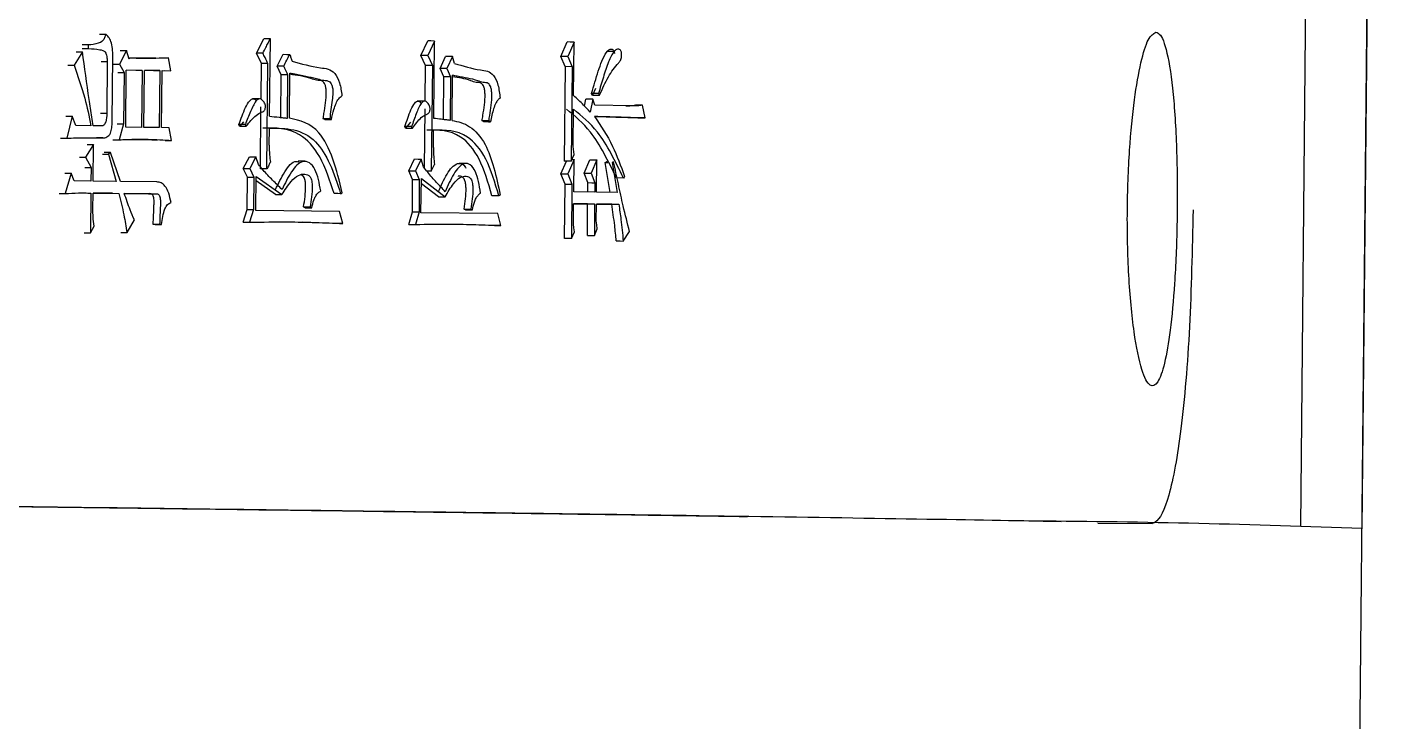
# Model space of a CAD drawing. Header units: millimetres. Extents: x 2454 to 4226, y 715 to 1968.
# Drawn here: x 3260.2 to 3275.65, y 881.93 to 889.87 of the extents above; entities that cross this region are included whole.
import ezdxf

# ---------------------------------------------------------------- set-up
doc = ezdxf.new("R2010")
doc.units = ezdxf.units.MM

msp = doc.modelspace()

# ---------------------------------------------------------------- linework, layer by layer
at = {"color": 7, "linetype": 'Continuous', "lineweight": 25}
for p, q in [((3274.784, 884.155), (3275.187, 924.632)), ((3275.449, 880.527), (3275.647, 900.413)), ((3275.647, 900.413), (3275.485, 884.127)), ((3261.029, 889.788), (3261.101, 889.788)), ((3260.905, 889.664), (3260.833, 889.664)), ((3260.833, 889.625), (3260.904, 889.625)), ((3260.904, 889.625), (3260.905, 889.664)), ((3262.826, 889.57), (3262.911, 889.735)), ((3262.977, 888.848), (3262.986, 889.734)), ((3264.711, 889.545), (3264.789, 889.71)), ((3264.866, 889.709), (3264.788, 889.545)), ((3264.857, 888.823), (3264.866, 889.709)), ((3266.314, 889.533), (3266.385, 889.698)), ((3266.465, 889.697), (3266.393, 889.532)), ((3266.459, 889.084), (3266.465, 889.697)), ((3260.835, 889.587), (3260.738, 889.432)), ((3261.119, 889.476), (3261.113, 888.882)), ((3261.175, 888.784), (3261.182, 889.534)), ((3261.339, 889.6), (3261.26, 889.445)), ((3261.37, 889.502), (3261.339, 889.6)), ((3261.375, 889.512), (3261.367, 889.512)), ((3261.375, 889.512), (3261.37, 889.502)), ((3261.664, 889.513), (3261.746, 889.516)), ((3261.848, 889.369), (3261.819, 889.516)), ((3262.901, 889.57), (3262.826, 889.57)), ((3262.884, 889.453), (3262.826, 889.57)), ((3262.88, 889.042), (3262.884, 889.453)), ((3262.946, 888.245), (3262.958, 889.452)), ((3263.064, 889.421), (3263.133, 889.557)), ((3264.764, 889.428), (3264.711, 889.545)), ((3264.788, 889.545), (3264.841, 889.427)), ((3264.929, 889.396), (3264.992, 889.532)), ((3265.07, 889.531), (3265.006, 889.396)), ((3265.096, 889.453), (3265.07, 889.531)), ((3266.362, 889.416), (3266.314, 889.533)), ((3266.393, 889.532), (3266.441, 889.415)), ((3266.924, 889.589), (3266.843, 889.59)), ((3261.26, 889.445), (3261.311, 889.347)), ((3261.311, 889.347), (3261.305, 888.763)), ((3261.331, 888.724), (3261.337, 889.376)), ((3261.519, 889.373), (3261.337, 889.376)), ((3261.447, 889.374), (3261.519, 889.373)), ((3261.519, 889.373), (3261.512, 888.721)), ((3261.538, 888.721), (3261.545, 889.373)), ((3261.72, 889.371), (3261.545, 889.373)), ((3261.647, 889.371), (3261.72, 889.371)), ((3261.72, 889.371), (3261.714, 888.719)), ((3261.739, 888.718), (3261.746, 889.371)), ((3261.746, 889.371), (3261.848, 889.369)), ((3261.775, 889.37), (3261.848, 889.369)), ((3263.139, 889.421), (3263.064, 889.421)), ((3263.111, 889.323), (3263.064, 889.421)), ((3263.106, 888.834), (3263.111, 889.323)), ((3263.181, 888.826), (3263.186, 889.323)), ((3263.206, 888.826), (3263.211, 889.342)), ((3264.76, 889.02), (3264.764, 889.428)), ((3264.841, 889.427), (3264.829, 888.22)), ((3264.972, 889.298), (3264.929, 889.396)), ((3264.967, 888.81), (3264.972, 889.298)), ((3265.006, 889.396), (3265.05, 889.298)), ((3265.05, 889.298), (3265.045, 888.801)), ((3265.067, 888.801), (3265.072, 889.317)), ((3266.362, 889.416), (3266.351, 888.335)), ((3266.441, 889.415), (3266.362, 889.416)), ((3266.441, 889.415), (3266.431, 888.334)), ((3266.711, 889.164), (3266.676, 889.09)), ((3262.856, 889.046), (3262.781, 889.046)), ((3264.746, 889.021), (3264.669, 889.021)), ((3266.583, 888.965), (3266.599, 889.042)), ((3266.679, 889.042), (3266.649, 888.896)), ((3266.676, 889.09), (3266.664, 889.11)), ((3266.744, 889.109), (3266.664, 889.109)), ((3266.676, 889.09), (3266.756, 889.089)), ((3266.702, 888.973), (3266.679, 889.042)), ((3260.716, 888.848), (3260.655, 888.596)), ((3260.758, 888.741), (3260.716, 888.848)), ((3261.041, 888.883), (3261.113, 888.882)), ((3262.872, 888.246), (3262.879, 888.957)), ((3264.752, 888.254), (3264.759, 888.934)), ((3266.453, 888.5), (3266.457, 888.928)), ((3267.118, 888.967), (3266.702, 888.973)), ((3267.247, 888.975), (3267.166, 888.976)), ((3267.277, 888.829), (3267.247, 888.975)), ((3260.932, 888.738), (3260.758, 888.741)), ((3261.054, 888.737), (3260.959, 888.738)), ((3261.233, 888.763), (3261.305, 888.763)), ((3261.305, 888.763), (3261.256, 888.578)), ((3261.512, 888.721), (3261.331, 888.724)), ((3261.714, 888.719), (3261.538, 888.721)), ((3261.826, 888.717), (3261.739, 888.718)), ((3261.856, 888.571), (3261.826, 888.717)), ((3262.7, 888.755), (3262.626, 888.755)), ((3262.636, 888.736), (3262.626, 888.755)), ((3262.678, 888.783), (3262.636, 888.736)), ((3262.71, 888.735), (3262.7, 888.755)), ((3262.974, 888.517), (3262.976, 888.712)), ((3263.666, 888.82), (3263.591, 888.82)), ((3263.61, 888.81), (3263.591, 888.82)), ((3263.666, 888.82), (3263.685, 888.81)), ((3264.603, 888.729), (3264.526, 888.73)), ((3264.535, 888.71), (3264.526, 888.73)), ((3264.591, 888.779), (3264.535, 888.71)), ((3264.612, 888.71), (3264.603, 888.729)), ((3264.854, 888.492), (3264.856, 888.687)), ((3265.489, 888.795), (3265.411, 888.796)), ((3265.428, 888.786), (3265.411, 888.796)), ((3261.068, 888.6), (3260.996, 888.601)), ((3261.783, 888.571), (3261.856, 888.571)), ((3260.962, 888.524), (3260.871, 888.379)), ((3260.871, 888.379), (3260.933, 888.261)), ((3260.958, 888.105), (3260.962, 888.524)), ((3261.156, 888.434), (3261.134, 888.414)), ((3261.134, 888.414), (3261.22, 888.102)), ((3261.272, 888.101), (3261.156, 888.434)), ((3262.675, 888.248), (3262.746, 888.384)), ((3262.82, 888.383), (3262.75, 888.248)), ((3262.849, 888.295), (3262.82, 888.383)), ((3266.431, 888.334), (3266.464, 888.412)), ((3266.464, 888.412), (3266.453, 888.5)), ((3260.933, 888.261), (3260.931, 888.106)), ((3262.724, 888.15), (3262.675, 888.248)), ((3262.75, 888.248), (3262.798, 888.15)), ((3263.38, 888.332), (3263.305, 888.333)), ((3264.571, 888.223), (3264.636, 888.359)), ((3264.615, 888.125), (3264.571, 888.223)), ((3264.713, 888.358), (3264.648, 888.222)), ((3264.648, 888.222), (3264.692, 888.124)), ((3264.739, 888.27), (3264.713, 888.358)), ((3264.829, 888.22), (3264.866, 888.297)), ((3265.226, 888.307), (3265.149, 888.308)), ((3266.313, 888.19), (3266.376, 888.335)), ((3266.464, 888.353), (3266.392, 888.189)), ((3266.439, 888.354), (3266.464, 888.353)), ((3266.46, 887.983), (3266.464, 888.353)), ((3266.578, 888.196), (3266.645, 888.35)), ((3266.724, 888.35), (3266.658, 888.195)), ((3266.721, 887.98), (3266.724, 888.35)), ((3266.821, 888.319), (3266.837, 888.328)), ((3266.821, 888.319), (3266.849, 888.318)), ((3266.877, 887.977), (3266.821, 888.319)), ((3266.844, 888.328), (3266.837, 888.328)), ((3266.917, 888.327), (3266.901, 888.318)), ((3266.901, 888.318), (3266.957, 887.976)), ((3260.704, 888.196), (3260.638, 887.963)), ((3260.741, 888.108), (3260.704, 888.196)), ((3260.931, 888.106), (3260.741, 888.108)), ((3261.22, 888.102), (3260.958, 888.105)), ((3261.687, 888.096), (3261.272, 888.101)), ((3262.72, 887.78), (3262.724, 888.15)), ((3262.798, 888.15), (3262.794, 887.78)), ((3262.819, 887.77), (3262.823, 888.159)), ((3263.044, 887.951), (3262.822, 888.108)), ((3262.823, 888.159), (3263.119, 887.951)), ((3264.612, 887.755), (3264.615, 888.125)), ((3264.692, 888.124), (3264.689, 887.755)), ((3264.711, 887.744), (3264.715, 888.134)), ((3264.715, 888.134), (3264.987, 887.926)), ((3264.91, 887.926), (3264.715, 888.076)), ((3266.361, 888.072), (3266.313, 888.19)), ((3266.355, 887.449), (3266.361, 888.072)), ((3266.392, 888.189), (3266.44, 888.071)), ((3266.44, 888.071), (3266.434, 887.448)), ((3266.622, 888.088), (3266.578, 888.196)), ((3266.621, 887.981), (3266.622, 888.088)), ((3266.658, 888.195), (3266.702, 888.087)), ((3266.702, 888.087), (3266.701, 887.98)), ((3267.03, 888.141), (3266.95, 888.142)), ((3260.93, 887.969), (3260.925, 887.512)), ((3260.955, 887.784), (3260.956, 887.969)), ((3260.956, 887.969), (3261.25, 887.965)), ((3261.178, 887.966), (3260.956, 887.969)), ((3261.178, 887.966), (3261.25, 887.965)), ((3261.313, 887.964), (3261.665, 887.96)), ((3261.592, 887.96), (3261.313, 887.964)), ((3261.592, 887.96), (3261.665, 887.96)), ((3263.044, 887.951), (3263.119, 887.951)), ((3263.79, 887.961), (3263.809, 887.971)), ((3264.91, 887.926), (3264.987, 887.926)), ((3266.701, 887.98), (3266.46, 887.983)), ((3266.957, 887.976), (3266.721, 887.98)), ((3262.674, 887.635), (3262.72, 887.78)), ((3262.72, 887.78), (3262.794, 887.78)), ((3262.794, 887.78), (3262.749, 887.634)), ((3263.779, 887.757), (3262.819, 887.77)), ((3263.366, 887.811), (3263.441, 887.81)), ((3263.385, 887.801), (3263.366, 887.811)), ((3263.385, 887.801), (3263.46, 887.8)), ((3263.441, 887.81), (3263.46, 887.8)), ((3263.815, 887.62), (3263.779, 887.757)), ((3264.57, 887.61), (3264.612, 887.755)), ((3264.612, 887.755), (3264.689, 887.755)), ((3264.689, 887.755), (3264.647, 887.609)), ((3265.205, 887.786), (3265.282, 887.785)), ((3265.222, 887.776), (3265.205, 887.786)), ((3265.222, 887.776), (3265.3, 887.775)), ((3265.282, 887.785), (3265.3, 887.775)), ((3266.456, 887.613), (3266.459, 887.847)), ((3266.459, 887.847), (3266.699, 887.844)), ((3266.619, 887.844), (3266.459, 887.847)), ((3266.616, 887.484), (3266.619, 887.844)), ((3266.619, 887.844), (3266.699, 887.844)), ((3266.699, 887.844), (3266.696, 887.484)), ((3266.718, 887.649), (3266.719, 887.843)), ((3266.719, 887.843), (3266.976, 887.84)), ((3266.896, 887.841), (3266.719, 887.843)), ((3266.896, 887.841), (3266.976, 887.84)), ((3261.345, 887.516), (3261.429, 887.661)), ((3261.718, 887.609), (3261.645, 887.609)), ((3261.666, 887.609), (3261.738, 887.608)), ((3261.738, 887.608), (3261.718, 887.609)), ((3263.74, 887.621), (3263.354, 887.635)), ((3265.591, 887.733), (3264.711, 887.744)), ((3265.546, 887.596), (3265.188, 887.61)), ((3265.624, 887.596), (3265.591, 887.733)), ((3260.854, 887.512), (3260.925, 887.512)), ((3260.925, 887.512), (3260.968, 887.589)), ((3261.273, 887.517), (3261.345, 887.516)), ((3266.434, 887.448), (3266.468, 887.526)), ((3266.616, 887.484), (3266.696, 887.484)), ((3266.696, 887.484), (3266.729, 887.561)), ((3267.027, 887.42), (3267.099, 887.527)), ((3272.461, 884.192), (3273.083, 884.186))]:
    msp.add_line(p, q, dxfattribs=at)
at = {"color": 7, "linetype": 'Continuous', "lineweight": 25, "flags": 128}
for points in [[(3262.986, 889.734), (3262.944, 889.735), (3262.911, 889.735)], [(3264.866, 889.709), (3264.823, 889.71), (3264.789, 889.71)], [(3266.465, 889.697), (3266.42, 889.697), (3266.385, 889.698)], [(3260.764, 889.587), (3260.803, 889.587), (3260.835, 889.587)], [(3261.047, 889.476), (3261.083, 889.476), (3261.119, 889.476)], [(3261.267, 889.6), (3261.308, 889.6), (3261.339, 889.6)], [(3261.746, 889.516), (3261.787, 889.516), (3261.819, 889.516)], [(3262.958, 889.452), (3262.917, 889.453), (3262.884, 889.453)], [(3263.133, 889.557), (3263.175, 889.556), (3263.208, 889.556)], [(3264.788, 889.545), (3264.745, 889.545), (3264.711, 889.545)], [(3265.07, 889.531), (3265.026, 889.532), (3264.992, 889.532)], [(3266.393, 889.532), (3266.349, 889.533), (3266.314, 889.533)], [(3260.667, 889.433), (3260.684, 889.433), (3260.702, 889.432), (3260.72, 889.432), (3260.738, 889.432)], [(3261.188, 889.446), (3261.228, 889.445), (3261.26, 889.445)], [(3261.239, 889.348), (3261.279, 889.347), (3261.311, 889.347)], [(3263.186, 889.323), (3263.144, 889.323), (3263.111, 889.323)], [(3264.841, 889.427), (3264.798, 889.428), (3264.764, 889.428)], [(3265.006, 889.396), (3264.963, 889.396), (3264.929, 889.396)], [(3265.05, 889.298), (3265.006, 889.298), (3264.972, 889.298)], [(3266.679, 889.042), (3266.634, 889.042), (3266.599, 889.042)], [(3266.756, 889.089), (3266.75, 889.099), (3266.744, 889.109)], [(3260.645, 888.849), (3260.685, 888.848), (3260.716, 888.848)], [(3262.636, 888.736), (3262.662, 888.735), (3262.686, 888.735), (3262.71, 888.735)], [(3263.61, 888.81), (3263.641, 888.81), (3263.663, 888.81), (3263.685, 888.81)], [(3264.535, 888.71), (3264.562, 888.71), (3264.587, 888.71), (3264.612, 888.71)], [(3265.428, 888.786), (3265.46, 888.786), (3265.483, 888.785), (3265.506, 888.785)], [(3267.277, 888.829), (3267.232, 888.829), (3267.196, 888.829)], [(3260.584, 888.596), (3260.624, 888.596), (3260.655, 888.596)], [(3261.184, 888.579), (3261.225, 888.579), (3261.256, 888.578)], [(3260.799, 888.38), (3260.839, 888.379), (3260.871, 888.379)], [(3260.89, 888.524), (3260.93, 888.524), (3260.962, 888.524)], [(3261.063, 888.415), (3261.103, 888.415), (3261.134, 888.414)], [(3261.156, 888.434), (3261.115, 888.434), (3261.084, 888.434)], [(3262.746, 888.384), (3262.787, 888.383), (3262.82, 888.383)], [(3260.861, 888.262), (3260.901, 888.262), (3260.933, 888.261)], [(3262.675, 888.248), (3262.717, 888.248), (3262.75, 888.248)], [(3262.946, 888.245), (3262.905, 888.245), (3262.872, 888.246)], [(3264.571, 888.223), (3264.614, 888.223), (3264.648, 888.222)], [(3264.636, 888.359), (3264.679, 888.358), (3264.713, 888.358)], [(3264.829, 888.22), (3264.786, 888.22), (3264.779, 888.22)], [(3266.431, 888.334), (3266.386, 888.335), (3266.351, 888.335)], [(3266.645, 888.35), (3266.689, 888.35), (3266.724, 888.35)], [(3260.633, 888.197), (3260.673, 888.196), (3260.704, 888.196)], [(3262.724, 888.15), (3262.765, 888.15), (3262.798, 888.15)], [(3264.615, 888.125), (3264.659, 888.125), (3264.692, 888.124)], [(3266.313, 888.19), (3266.357, 888.189), (3266.392, 888.189)], [(3266.361, 888.072), (3266.405, 888.072), (3266.44, 888.071)], [(3266.578, 888.196), (3266.623, 888.195), (3266.658, 888.195)], [(3266.622, 888.088), (3266.667, 888.087), (3266.702, 888.087)], [(3267.042, 888.16), (3267.036, 888.151), (3267.03, 888.141)], [(3260.567, 887.964), (3260.607, 887.963), (3260.638, 887.963)], [(3263.79, 887.961), (3263.76, 887.962), (3263.737, 887.962), (3263.715, 887.962)], [(3265.602, 887.937), (3265.57, 887.937), (3265.547, 887.937), (3265.524, 887.938)], [(3262.674, 887.635), (3262.716, 887.634), (3262.749, 887.634)], [(3263.815, 887.62), (3263.773, 887.621), (3263.74, 887.621)], [(3264.57, 887.61), (3264.613, 887.609), (3264.647, 887.609)], [(3266.468, 887.526), (3266.462, 887.57), (3266.456, 887.613)], [(3266.729, 887.561), (3266.723, 887.605), (3266.718, 887.649)], [(3265.624, 887.596), (3265.581, 887.596), (3265.546, 887.596)], [(3266.434, 887.448), (3266.39, 887.449), (3266.355, 887.449)], [(3266.947, 887.421), (3266.992, 887.421), (3267.027, 887.42)]]:
    msp.add_lwpolyline(points, dxfattribs=at)
at = {"color": 7, "linetype": 'Continuous', "lineweight": 25}
msp.add_arc((3271.024, 771.593), 112.623, 87.72981, 89.63076, dxfattribs=at)
for points, knots in [([(3261.101, 889.788), (3261.097, 889.773), (3261.089, 889.744), (3261.061, 889.699), (3260.996, 889.675), (3260.941, 889.668), (3260.905, 889.664)], [0, 0, 0, 0, 0.128343, 0.252808, 0.509044, 1, 1, 1, 1]), ([(3261.182, 889.534), (3261.182, 889.563), (3261.181, 889.622), (3261.164, 889.7), (3261.136, 889.758), (3261.112, 889.778), (3261.101, 889.788)], [0, 0, 0, 0, 0.289328, 0.57376, 0.790215, 1, 1, 1, 1]), ([(3273.126, 889.811), (3273.097, 889.793), (3273.038, 889.758), (3272.951, 889.474), (3272.875, 889.04), (3272.818, 888.451), (3272.792, 887.749), (3272.809, 887.013), (3272.869, 886.365), (3272.959, 885.923), (3273.057, 885.736), (3273.148, 885.776), (3273.228, 886.002), (3273.294, 886.394), (3273.345, 886.941), (3273.373, 887.617), (3273.372, 888.354), (3273.337, 889.041), (3273.27, 889.547), (3273.194, 889.782), (3273.144, 889.804), (3273.126, 889.811)], [0, 0, 0, 0, 0.0458235, 0.0918173, 0.1404921, 0.1939065, 0.2526217, 0.3147351, 0.3769841, 0.4347571, 0.4860859, 0.532888, 0.5786225, 0.626345, 0.6781426, 0.7354156, 0.7970238, 0.8595104, 0.9189599, 0.9721387, 1, 1, 1, 1]), ([(3260.904, 889.625), (3260.947, 889.62), (3261.002, 889.615), (3261.066, 889.604), (3261.099, 889.586), (3261.115, 889.532), (3261.117, 889.495), (3261.119, 889.476)], [0, 0, 0, 0, 0.4890705, 0.6160768, 0.7426747, 0.8691542, 1, 1, 1, 1]), ([(3262.901, 889.57), (3262.912, 889.592), (3262.932, 889.63), (3262.96, 889.685), (3262.977, 889.718), (3262.986, 889.734)], [0, 0, 0, 0, 0.404353, 0.702176, 1, 1, 1, 1]), ([(3266.664, 889.109), (3266.677, 889.153), (3266.714, 889.28), (3266.765, 889.447), (3266.823, 889.567), (3266.861, 889.612), (3266.886, 889.619), (3266.905, 889.614), (3266.916, 889.605), (3266.923, 889.591), (3266.926, 889.578), (3266.927, 889.569), (3266.927, 889.567)], [0, 0, 0, 0, 0.183019, 0.5397439, 0.7191551, 0.798053, 0.8773033, 0.9153799, 0.9466749, 0.9687466, 0.9908212, 1, 1, 1, 1]), ([(3266.756, 889.089), (3266.772, 889.126), (3266.82, 889.235), (3266.892, 889.363), (3266.959, 889.444), (3266.991, 889.478), (3267.004, 889.507), (3267.008, 889.533), (3267.009, 889.559), (3267.006, 889.582), (3267, 889.598), (3266.99, 889.61), (3266.973, 889.618), (3266.948, 889.615), (3266.905, 889.574), (3266.853, 889.463), (3266.798, 889.296), (3266.762, 889.171), (3266.744, 889.109)], [0, 0, 0, 0, 0.09659, 0.284957, 0.379061, 0.415302, 0.43328, 0.451354, 0.468517, 0.481841, 0.49525, 0.506683, 0.528197, 0.568056, 0.609709, 0.722361, 0.860063, 1, 1, 1, 1]), ([(3260.959, 888.738), (3260.954, 888.772), (3260.938, 888.872), (3260.893, 889.154), (3260.859, 889.404), (3260.835, 889.587)], [0, 0, 0, 0, 0.119157, 0.35747, 1, 1, 1, 1]), ([(3261.819, 889.516), (3261.771, 889.514), (3261.674, 889.509), (3261.526, 889.51), (3261.425, 889.511), (3261.375, 889.512)], [0, 0, 0, 0, 0.325907, 0.662939, 1, 1, 1, 1]), ([(3261.674, 889.512), (3261.617, 889.512), (3261.538, 889.511), (3261.431, 889.511), (3261.413, 889.511), (3261.407, 889.511), (3261.407, 889.511), (3261.406, 889.511)], [0, 0, 0, 0, 0.63593, 0.888146, 0.962838, 0.987958, 1, 1, 1, 1]), ([(3262.958, 889.452), (3262.953, 889.463), (3262.942, 889.486), (3262.923, 889.525), (3262.909, 889.553), (3262.901, 889.57)], [0, 0, 0, 0, 0.28642, 0.57284, 1, 1, 1, 1]), ([(3263.139, 889.421), (3263.15, 889.443), (3263.173, 889.488), (3263.196, 889.533), (3263.208, 889.556)], [0, 0, 0, 0, 0.5, 1, 1, 1, 1]), ([(3263.208, 889.556), (3263.213, 889.543), (3263.222, 889.517), (3263.232, 889.491), (3263.236, 889.478)], [0, 0, 0, 0, 0.5, 1, 1, 1, 1]), ([(3263.236, 889.478), (3263.342, 889.448), (3263.504, 889.402), (3263.706, 889.39), (3263.786, 889.232), (3263.799, 889.132), (3263.806, 889.081)], [0, 0, 0, 0, 0.491714, 0.746407, 0.869814, 1, 1, 1, 1]), ([(3265.096, 889.453), (3265.193, 889.423), (3265.341, 889.378), (3265.526, 889.366), (3265.599, 889.208), (3265.611, 889.108), (3265.617, 889.056)], [0, 0, 0, 0, 0.49171, 0.746466, 0.869846, 1, 1, 1, 1]), ([(3260.738, 889.432), (3260.782, 889.309), (3260.86, 889.088), (3260.91, 888.846), (3260.932, 888.738)], [0, 0, 0, 0, 0.556398, 1, 1, 1, 1]), ([(3263.186, 889.323), (3263.181, 889.334), (3263.17, 889.356), (3263.154, 889.388), (3263.144, 889.41), (3263.139, 889.421)], [0, 0, 0, 0, 0.343704, 0.671851, 1, 1, 1, 1]), ([(3263.211, 889.342), (3263.223, 889.34), (3263.284, 889.329), (3263.385, 889.304), (3263.495, 889.292), (3263.571, 889.259), (3263.619, 889.259), (3263.654, 889.252), (3263.677, 889.233), (3263.692, 889.202), (3263.701, 889.162), (3263.704, 889.102), (3263.688, 888.988), (3263.675, 888.89), (3263.666, 888.82)], [0, 0, 0, 0, 0.051336, 0.256637, 0.430421, 0.517324, 0.588777, 0.636902, 0.665483, 0.694221, 0.729636, 0.765754, 0.832358, 1, 1, 1, 1]), ([(3263.591, 888.82), (3263.594, 888.84), (3263.609, 888.94), (3263.632, 889.057), (3263.624, 889.169), (3263.615, 889.207), (3263.6, 889.235), (3263.568, 889.261), (3263.516, 889.255), (3263.394, 889.302), (3263.291, 889.316), (3263.211, 889.328)], [0, 0, 0, 0, 0.054284, 0.269785, 0.308173, 0.346699, 0.376894, 0.407084, 0.513434, 0.618143, 1, 1, 1, 1]), ([(3265.489, 888.795), (3265.492, 888.815), (3265.506, 888.915), (3265.527, 889.031), (3265.52, 889.144), (3265.511, 889.182), (3265.498, 889.209), (3265.469, 889.235), (3265.422, 889.23), (3265.305, 889.278), (3265.188, 889.292), (3265.09, 889.313), (3265.072, 889.317)], [0, 0, 0, 0, 0.04844, 0.240742, 0.275063, 0.309506, 0.336528, 0.363548, 0.457331, 0.549664, 0.918131, 1, 1, 1, 1]), ([(3265.411, 888.796), (3265.414, 888.816), (3265.428, 888.916), (3265.449, 889.033), (3265.442, 889.145), (3265.433, 889.183), (3265.42, 889.21), (3265.39, 889.237), (3265.341, 889.23), (3265.233, 889.277), (3265.142, 889.291), (3265.072, 889.301)], [0, 0, 0, 0, 0.055203, 0.274349, 0.313305, 0.352402, 0.383045, 0.413679, 0.523777, 0.632174, 1, 1, 1, 1]), ([(3262.626, 888.755), (3262.638, 888.787), (3262.675, 888.882), (3262.718, 888.996), (3262.771, 889.044), (3262.793, 889.05), (3262.812, 889.041), (3262.821, 889.029), (3262.825, 889.023)], [0, 0, 0, 0, 0.235439, 0.70895, 0.791082, 0.873649, 0.946672, 1, 1, 1, 1]), ([(3262.71, 888.735), (3262.728, 888.757), (3262.782, 888.824), (3262.851, 888.888), (3262.91, 888.901), (3262.924, 888.922), (3262.929, 888.939), (3262.932, 888.957), (3262.93, 888.974), (3262.925, 888.992), (3262.908, 889.017), (3262.887, 889.042), (3262.861, 889.049), (3262.84, 889.04), (3262.801, 889), (3262.756, 888.897), (3262.719, 888.804), (3262.7, 888.755)], [0, 0, 0, 0, 0.11061, 0.333674, 0.388222, 0.40634, 0.424432, 0.443271, 0.458128, 0.47296, 0.501623, 0.56832, 0.601909, 0.635256, 0.674016, 0.828382, 1, 1, 1, 1]), ([(3263.685, 888.81), (3263.694, 888.849), (3263.708, 888.914), (3263.737, 888.994), (3263.767, 889.054), (3263.793, 889.072), (3263.806, 889.081)], [0, 0, 0, 0, 0.349628, 0.572485, 0.789937, 1, 1, 1, 1]), ([(3264.526, 888.73), (3264.537, 888.762), (3264.571, 888.857), (3264.611, 888.971), (3264.659, 889.019), (3264.68, 889.025), (3264.699, 889.014), (3264.709, 889), (3264.714, 888.993)], [0, 0, 0, 0, 0.23068, 0.694618, 0.77509, 0.855989, 0.927536, 1, 1, 1, 1]), ([(3264.612, 888.71), (3264.628, 888.732), (3264.678, 888.799), (3264.741, 888.863), (3264.796, 888.876), (3264.809, 888.897), (3264.814, 888.914), (3264.816, 888.932), (3264.814, 888.949), (3264.809, 888.967), (3264.795, 888.992), (3264.775, 889.017), (3264.751, 889.024), (3264.732, 889.015), (3264.696, 888.975), (3264.654, 888.872), (3264.621, 888.779), (3264.603, 888.729)], [0, 0, 0, 0, 0.11061, 0.333673, 0.388222, 0.406339, 0.424432, 0.44327, 0.458128, 0.472959, 0.501622, 0.568318, 0.601906, 0.635253, 0.674013, 0.828364, 1, 1, 1, 1]), ([(3265.617, 889.056), (3265.608, 889.05), (3265.589, 889.037), (3265.564, 888.993), (3265.541, 888.934), (3265.522, 888.862), (3265.512, 888.811), (3265.506, 888.785)], [0, 0, 0, 0, 0.16193, 0.328266, 0.548937, 0.773467, 1, 1, 1, 1]), ([(3266.649, 888.896), (3266.624, 888.923), (3266.58, 888.97), (3266.516, 889.032), (3266.478, 889.067), (3266.459, 889.084)], [0, 0, 0, 0, 0.407857, 0.703807, 1, 1, 1, 1]), ([(3261.113, 888.882), (3261.112, 888.847), (3261.11, 888.803), (3261.092, 888.76), (3261.077, 888.74), (3261.063, 888.738), (3261.054, 888.737)], [0, 0, 0, 0, 0.51743, 0.648617, 0.775842, 1, 1, 1, 1]), ([(3262.977, 888.848), (3263.013, 888.844), (3263.066, 888.839), (3263.134, 888.831), (3263.166, 888.828), (3263.181, 888.826)], [0, 0, 0, 0, 0.535269, 0.767634, 1, 1, 1, 1]), ([(3266.95, 888.142), (3266.856, 888.333), (3266.69, 888.672), (3266.472, 888.851), (3266.378, 888.929)], [0, 0, 0, 0, 0.565025, 1, 1, 1, 1]), ([(3267.03, 888.141), (3266.936, 888.332), (3266.77, 888.672), (3266.552, 888.85), (3266.457, 888.928)], [0, 0, 0, 0, 0.56495, 1, 1, 1, 1]), ([(3266.697, 888.847), (3266.757, 888.845), (3266.876, 888.841), (3267.069, 888.835), (3267.202, 888.831), (3267.277, 888.829)], [0, 0, 0, 0, 0.303552, 0.607104, 1, 1, 1, 1]), ([(3266.697, 888.847), (3266.77, 888.739), (3266.901, 888.546), (3266.999, 888.279), (3267.042, 888.16)], [0, 0, 0, 0, 0.555139, 1, 1, 1, 1]), ([(3267.196, 888.829), (3267.139, 888.831), (3267.025, 888.835), (3266.859, 888.84), (3266.749, 888.843), (3266.698, 888.845)], [0, 0, 0, 0, 0.349135, 0.698271, 1, 1, 1, 1]), ([(3267.056, 888.968), (3267.065, 888.968), (3267.088, 888.968), (3267.125, 888.969), (3267.153, 888.974), (3267.166, 888.976)], [0, 0, 0, 0, 0.237699, 0.618617, 1, 1, 1, 1]), ([(3267.247, 888.975), (3267.232, 888.973), (3267.203, 888.968), (3267.16, 888.967), (3267.132, 888.967), (3267.118, 888.967)], [0, 0, 0, 0, 0.354136, 0.677006, 1, 1, 1, 1]), ([(3261.068, 888.6), (3261.084, 888.601), (3261.116, 888.604), (3261.157, 888.647), (3261.174, 888.716), (3261.174, 888.761), (3261.175, 888.784)], [0, 0, 0, 0, 0.267162, 0.539705, 0.767176, 1, 1, 1, 1]), ([(3263.715, 887.962), (3263.667, 888.112), (3263.573, 888.405), (3263.282, 888.717), (3263.045, 888.714), (3262.901, 888.713)], [0, 0, 0, 0, 0.291982, 0.570154, 1, 1, 1, 1]), ([(3262.976, 888.712), (3263.164, 888.711), (3263.429, 888.71), (3263.679, 888.309), (3263.753, 888.078), (3263.79, 887.961)], [0, 0, 0, 0, 0.546029, 0.769263, 1, 1, 1, 1]), ([(3263.809, 887.971), (3263.777, 888.103), (3263.715, 888.364), (3263.526, 888.751), (3263.326, 888.798), (3263.206, 888.826)], [0, 0, 0, 0, 0.292537, 0.575037, 1, 1, 1, 1]), ([(3265.524, 887.938), (3265.48, 888.088), (3265.395, 888.381), (3265.129, 888.692), (3264.911, 888.689), (3264.779, 888.688)], [0, 0, 0, 0, 0.291982, 0.570154, 1, 1, 1, 1]), ([(3265.602, 887.937), (3265.558, 888.087), (3265.473, 888.38), (3265.206, 888.692), (3264.988, 888.689), (3264.856, 888.687)], [0, 0, 0, 0, 0.291826, 0.570002, 1, 1, 1, 1]), ([(3265.045, 888.801), (3265.028, 888.803), (3264.994, 888.807), (3264.932, 888.815), (3264.886, 888.82), (3264.857, 888.823)], [0, 0, 0, 0, 0.270311, 0.540621, 1, 1, 1, 1]), ([(3265.067, 888.801), (3265.135, 888.786), (3265.273, 888.755), (3265.498, 888.5), (3265.573, 888.159), (3265.619, 887.946)], [0, 0, 0, 0, 0.270901, 0.545498, 1, 1, 1, 1]), ([(3265.506, 888.785), (3265.503, 888.787), (3265.498, 888.79), (3265.492, 888.794), (3265.489, 888.795)], [0, 0, 0, 0, 0.499988, 1, 1, 1, 1]), ([(3260.655, 888.596), (3260.724, 888.599), (3260.828, 888.603), (3260.965, 888.602), (3261.034, 888.601), (3261.068, 888.6)], [0, 0, 0, 0, 0.499854, 0.749917, 1, 1, 1, 1]), ([(3260.754, 888.6), (3260.756, 888.6), (3260.768, 888.6), (3260.856, 888.602), (3260.937, 888.602), (3260.956, 888.602), (3260.968, 888.601)], [0, 0, 0, 0, 0.049747, 0.507827, 0.70795, 1, 1, 1, 1]), ([(3261.256, 888.578), (3261.311, 888.581), (3261.422, 888.586), (3261.576, 888.585), (3261.721, 888.579), (3261.811, 888.573), (3261.856, 888.571)], [0, 0, 0, 0, 0.27342, 0.546866, 0.773418, 1, 1, 1, 1]), ([(3261.318, 888.581), (3261.318, 888.581), (3261.318, 888.581), (3261.378, 888.582), (3261.524, 888.584), (3261.636, 888.579), (3261.694, 888.577)], [0, 0, 0, 0, 0.001421, 0.014375, 0.489783, 1, 1, 1, 1]), ([(3262.974, 888.517), (3262.974, 888.48), (3262.974, 888.414), (3262.983, 888.35), (3262.986, 888.322)], [0, 0, 0, 0, 0.56114, 1, 1, 1, 1]), ([(3264.854, 888.492), (3264.854, 888.455), (3264.854, 888.389), (3264.862, 888.325), (3264.866, 888.297)], [0, 0, 0, 0, 0.5611396, 1, 1, 1, 1]), ([(3263.12, 888.009), (3263.102, 888.027), (3263.048, 888.081), (3262.956, 888.17), (3262.884, 888.253), (3262.849, 888.295)], [0, 0, 0, 0, 0.1918248, 0.5955483, 1, 1, 1, 1]), ([(3262.986, 888.322), (3262.981, 888.311), (3262.971, 888.293), (3262.958, 888.267), (3262.95, 888.252), (3262.946, 888.245)], [0, 0, 0, 0, 0.429625, 0.714812, 1, 1, 1, 1]), ([(3263.045, 888.01), (3263.078, 888.078), (3263.144, 888.211), (3263.245, 888.344), (3263.303, 888.327), (3263.312, 888.325)], [0, 0, 0, 0, 0.46654, 0.913121, 1, 1, 1, 1]), ([(3263.563, 887.993), (3263.547, 888.083), (3263.522, 888.218), (3263.436, 888.325), (3263.334, 888.345), (3263.219, 888.216), (3263.153, 888.079), (3263.12, 888.009)], [0, 0, 0, 0, 0.250822, 0.378288, 0.502275, 0.745754, 1, 1, 1, 1]), ([(3264.988, 887.984), (3264.972, 888.002), (3264.922, 888.056), (3264.837, 888.145), (3264.772, 888.228), (3264.739, 888.27)], [0, 0, 0, 0, 0.191825, 0.595548, 1, 1, 1, 1]), ([(3264.91, 887.985), (3264.941, 888.055), (3265.002, 888.193), (3265.105, 888.317), (3265.19, 888.309), (3265.217, 888.267), (3265.226, 888.252)], [0, 0, 0, 0, 0.3710117, 0.7261512, 0.9069998, 1, 1, 1, 1]), ([(3265.394, 887.969), (3265.379, 888.058), (3265.357, 888.193), (3265.278, 888.301), (3265.184, 888.32), (3265.079, 888.191), (3265.019, 888.054), (3264.988, 887.984)], [0, 0, 0, 0, 0.250751, 0.378254, 0.502276, 0.745754, 1, 1, 1, 1]), ([(3267.099, 887.527), (3267.075, 887.624), (3267.029, 887.803), (3266.971, 888.073), (3266.935, 888.242), (3266.917, 888.327)], [0, 0, 0, 0, 0.374082, 0.686951, 1, 1, 1, 1]), ([(3261.849, 887.86), (3261.841, 887.897), (3261.827, 887.968), (3261.786, 888.048), (3261.736, 888.09), (3261.703, 888.094), (3261.687, 888.096)], [0, 0, 0, 0, 0.292618, 0.574744, 0.788936, 1, 1, 1, 1]), ([(3263.119, 887.951), (3263.153, 888.004), (3263.21, 888.093), (3263.301, 888.178), (3263.367, 888.19), (3263.412, 888.179), (3263.438, 888.163), (3263.454, 888.134), (3263.463, 888.096), (3263.47, 887.984), (3263.454, 887.887), (3263.441, 887.81)], [0, 0, 0, 0, 0.23714, 0.400338, 0.532608, 0.587589, 0.643045, 0.67499, 0.706806, 0.766264, 1, 1, 1, 1]), ([(3263.366, 887.811), (3263.379, 887.889), (3263.394, 887.983), (3263.388, 888.093), (3263.38, 888.132), (3263.364, 888.161), (3263.351, 888.17), (3263.343, 888.175)], [0, 0, 0, 0, 0.591852, 0.702245, 0.813565, 0.89232, 1, 1, 1, 1]), ([(3264.987, 887.926), (3265.018, 887.979), (3265.071, 888.068), (3265.154, 888.154), (3265.215, 888.165), (3265.256, 888.155), (3265.279, 888.138), (3265.294, 888.109), (3265.303, 888.071), (3265.308, 887.96), (3265.294, 887.863), (3265.282, 887.785)], [0, 0, 0, 0, 0.23773, 0.400863, 0.533107, 0.587825, 0.643013, 0.674945, 0.706748, 0.766162, 1, 1, 1, 1]), ([(3265.205, 887.786), (3265.216, 887.865), (3265.23, 887.958), (3265.225, 888.069), (3265.217, 888.108), (3265.203, 888.136), (3265.177, 888.157), (3265.153, 888.167), (3265.137, 888.161), (3265.135, 888.16)], [0, 0, 0, 0, 0.47835, 0.567152, 0.656708, 0.720265, 0.807649, 0.984613, 1, 1, 1, 1]), ([(3260.638, 887.963), (3260.689, 887.966), (3260.763, 887.97), (3260.861, 887.97), (3260.907, 887.969), (3260.93, 887.969)], [0, 0, 0, 0, 0.5218092, 0.760895, 1, 1, 1, 1]), ([(3261.25, 887.965), (3261.271, 887.883), (3261.308, 887.737), (3261.334, 887.584), (3261.345, 887.516)], [0, 0, 0, 0, 0.558796, 1, 1, 1, 1]), ([(3261.429, 887.661), (3261.413, 887.699), (3261.383, 887.766), (3261.346, 887.87), (3261.324, 887.933), (3261.313, 887.964)], [0, 0, 0, 0, 0.392546, 0.696215, 1, 1, 1, 1]), ([(3261.645, 887.609), (3261.648, 887.683), (3261.653, 887.776), (3261.655, 887.885), (3261.65, 887.942), (3261.62, 887.965), (3261.601, 887.962), (3261.592, 887.961)], [0, 0, 0, 0, 0.514904, 0.65027, 0.776772, 0.889359, 1, 1, 1, 1]), ([(3261.665, 887.96), (3261.674, 887.961), (3261.693, 887.964), (3261.723, 887.942), (3261.728, 887.884), (3261.725, 887.775), (3261.721, 887.682), (3261.718, 887.609)], [0, 0, 0, 0, 0.110762, 0.22344, 0.349922, 0.485247, 1, 1, 1, 1]), ([(3263.46, 887.8), (3263.467, 887.83), (3263.479, 887.88), (3263.505, 887.936), (3263.532, 887.973), (3263.553, 887.987), (3263.563, 887.993)], [0, 0, 0, 0, 0.350403, 0.572048, 0.788227, 1, 1, 1, 1]), ([(3265.3, 887.775), (3265.306, 887.806), (3265.317, 887.855), (3265.341, 887.912), (3265.366, 887.949), (3265.384, 887.962), (3265.394, 887.969)], [0, 0, 0, 0, 0.350403, 0.572048, 0.788227, 1, 1, 1, 1]), ([(3265.619, 887.946), (3265.616, 887.945), (3265.611, 887.942), (3265.605, 887.938), (3265.602, 887.937)], [0, 0, 0, 0, 0.499936, 1, 1, 1, 1]), ([(3260.968, 887.589), (3260.964, 887.625), (3260.955, 887.689), (3260.955, 887.755), (3260.955, 887.784)], [0, 0, 0, 0, 0.558776, 1, 1, 1, 1]), ([(3261.738, 887.608), (3261.748, 887.672), (3261.761, 887.759), (3261.808, 887.842), (3261.835, 887.854), (3261.849, 887.86)], [0, 0, 0, 0, 0.57428, 0.791181, 1, 1, 1, 1]), ([(3266.947, 887.421), (3266.941, 887.48), (3266.932, 887.581), (3266.913, 887.72), (3266.902, 887.8), (3266.896, 887.841)], [0, 0, 0, 0, 0.416854, 0.70826, 1, 1, 1, 1]), ([(3266.976, 887.84), (3266.985, 887.782), (3266.999, 887.684), (3267.015, 887.544), (3267.023, 887.462), (3267.027, 887.42)], [0, 0, 0, 0, 0.420935, 0.7102621, 1, 1, 1, 1]), ([(3273.552, 887.775), (3273.542, 887.321), (3273.522, 886.413), (3273.424, 885.247), (3273.285, 884.466), (3273.158, 884.202), (3273.086, 884.189), (3273.07, 884.186)], [0, 0, 0, 0, 0.253597, 0.507845, 0.738902, 0.944505, 1, 1, 1, 1]), ([(3262.749, 887.634), (3262.895, 887.637), (3263.15, 887.641), (3263.504, 887.633), (3263.712, 887.624), (3263.815, 887.62)], [0, 0, 0, 0, 0.405511, 0.702727, 1, 1, 1, 1]), ([(3264.647, 887.609), (3264.781, 887.612), (3265.015, 887.616), (3265.34, 887.608), (3265.53, 887.6), (3265.624, 887.596)], [0, 0, 0, 0, 0.405511, 0.702727, 1, 1, 1, 1]), ([(3272.043, 884.207), (3271.906, 884.21), (3271.38, 884.22), (3269.957, 884.243), (3267.615, 884.279), (3264.401, 884.323), (3260.243, 884.377), (3255.445, 884.437), (3250.05, 884.501), (3244.148, 884.568), (3238.361, 884.633), (3232.873, 884.692), (3227.802, 884.746), (3222.812, 884.798), (3217.947, 884.848), (3214.808, 884.88), (3213.238, 884.896)], [0, 0, 0, 0, 0.023795, 0.091687, 0.159576, 0.247837, 0.33638, 0.424641, 0.512896, 0.601432, 0.689686, 0.754843, 0.819999, 0.885154, 0.942575, 1, 1, 1, 1]), ([(3268.451, 884.262), (3268.419, 884.263), (3267.587, 884.276), (3265.261, 884.309), (3261.798, 884.355), (3258.116, 884.402), (3254.499, 884.446), (3250.565, 884.493), (3245.863, 884.547), (3240.272, 884.61), (3235.01, 884.668), (3231.711, 884.703), (3230.692, 884.714)], [0, 0, 0, 0, 0.0054964, 0.1404859, 0.2750427, 0.3743048, 0.4735667, 0.5728275, 0.6720889, 0.8058188, 0.9399768, 1, 1, 1, 1])]:
    msp.add_open_spline(points, degree=3, knots=knots, dxfattribs=at)

doc.saveas('drawing.dxf')
